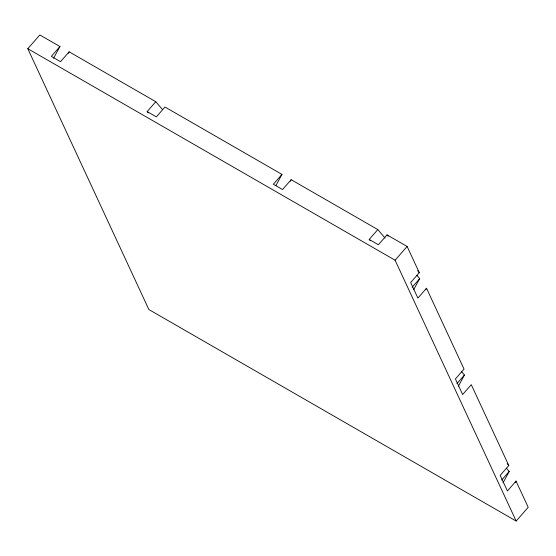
<?xml version="1.0" encoding="UTF-8"?>
<svg xmlns="http://www.w3.org/2000/svg" width="556" height="556" viewBox="0 0 556 556"><rect width="100%" height="100%" fill="white"/><g stroke="black" fill="none" stroke-linecap="round" stroke-linejoin="round"><path stroke-width="0.83" d="M53.584 58.227L59.944 46.53L39.837 34.945L27.8 48.699L148.876 309.539L516.163 521.055L528.2 507.301L516.037 481.1L507.413 490.955L500.178 475.373L508.803 465.518L471.279 384.676L462.655 394.531L455.42 378.949L464.045 369.094L426.522 288.251L417.897 298.106L410.662 282.524L419.287 272.669L407.124 246.461L387.011 234.882L378.386 244.737L369.198 239.448L377.823 229.586L385.079 238.086M68.312 53.341L69.139 51.819L155.784 101.72L162.484 109.567M275.845 185.676L281.982 174.396L164.972 107.016L156.347 116.871L147.159 111.575L155.784 101.72M290.35 181.207L291.17 179.692L377.823 229.586M413.643 289.739L419.697 278.612L416.903 275.345M425.701 289.752L426.522 288.251M458.401 386.163L464.455 375.036L461.64 371.742M503.027 482.837L509.213 471.46L506.398 468.166M515.245 482.559L516.037 481.1M59.944 46.53L51.319 56.385L60.514 61.681L69.139 51.819M281.982 174.396L273.357 184.251L282.545 189.547L291.17 179.692M516.163 521.055L395.087 260.215L407.124 246.461M412.149 287.237L419.697 278.612M456.907 383.661L464.455 375.036M501.665 480.085L509.213 471.46M27.8 48.699L395.087 260.215M387.011 234.882L388.123 236.182M417.619 270.709L419.287 272.669M369.198 239.448L370.31 240.755M507.128 463.551L508.803 465.518M147.159 111.575L148.278 112.889"/></g></svg>
